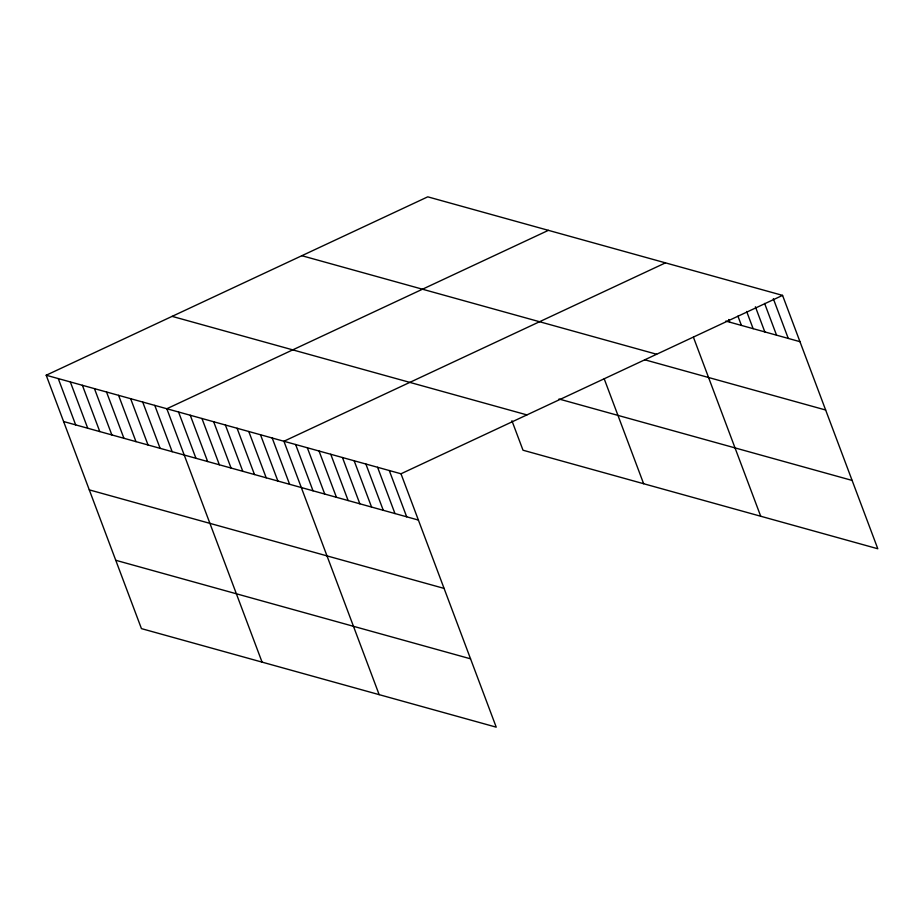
<?xml version="1.0" encoding="UTF-8"?>
<svg xmlns="http://www.w3.org/2000/svg" width="924" height="924" viewBox="0 0 924 924"><rect width="100%" height="100%" fill="white"/><g stroke="black" fill="none" stroke-linecap="round" stroke-linejoin="round"><path stroke-width="1.39" d="M46.2 375.236L400.993 473.781L496.234 727.165L141.441 628.62L46.2 375.236L427.766 196.835L782.559 295.38L877.8 548.764L523.007 450.219L511.919 420.743M548.394 230.342L166.828 408.743L262.07 662.127M665.476 262.855L283.911 441.256L379.152 694.64M400.993 473.781L782.559 295.38M725.802 321.078L799.953 341.672M301.848 255.705L656.641 354.25M644.813 359.794L825.652 410.013M558.974 399.006L852.113 480.422M172.118 316.366L526.911 414.899M63.594 421.529L418.399 520.062M89.293 489.87L444.086 588.403M115.754 560.279L470.547 658.824M773.342 298.741L788.253 338.415M764.61 303.418L776.541 335.169M755.393 306.78L764.829 331.912M746.661 311.469L753.129 328.667M737.941 316.147L741.418 325.41M728.713 319.519L729.706 322.164M693.45 337.295L760.718 516.25M604.227 378.875L643.635 483.726M389.281 470.524L406.687 516.816M377.581 467.267L394.975 513.559M365.869 464.021L383.275 510.314M354.158 460.764L371.563 507.057M342.457 457.519L359.852 503.811M330.746 454.262L348.14 500.554M319.034 451.016L336.44 497.308M307.334 447.759L324.728 494.051M295.622 444.513L313.017 490.806M272.199 438.011L289.605 484.292M260.499 434.754L277.893 481.046M248.787 431.508L266.193 477.789M237.075 428.251L254.481 474.543M225.375 424.994L242.769 471.286M213.663 421.748L231.058 468.041M201.952 418.491L219.358 464.784M190.252 415.246L207.646 461.538M178.54 411.988L195.934 458.281M154.77 405.393L172.164 451.686M142.7 402.044L160.106 448.325M130.642 398.694L148.036 444.975M118.584 395.333L135.978 441.626M106.514 391.984L123.92 438.276M94.456 388.634L111.85 434.927M82.386 385.285L99.792 431.577M70.328 381.935L87.722 428.228M58.258 378.586L75.664 424.878"/></g></svg>
